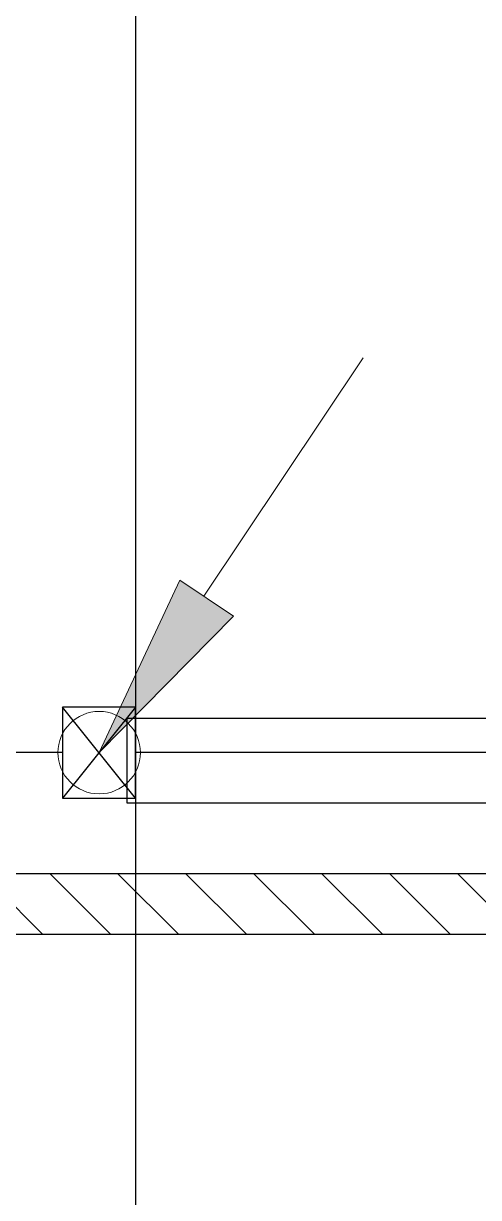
# Model space of a CAD drawing. Header units: metres. Extents: x -367 to 374, y -238 to 224.
# Drawn here: x 238.01 to 238.762, y 215.255 to 217.195 of the extents above; entities that cross this region are included whole.
import ezdxf
from ezdxf.enums import TextEntityAlignment as Align

# ---------------------------------------------------------------- set-up
doc = ezdxf.new("R2010")
doc.units = ezdxf.units.M
for name, color, linetype in [('EL-FIO', 3, 'Continuous'), ('ELE-ALIMENTADORES', 160, 'Continuous'), ('LA_BAU_BASES GERAIS_R00$0$ARQ-XREF-ATT', 8, 'Continuous'), ('LA_BAU_BASES GERAIS_R00$0$BASE', 253, 'Continuous'), ('LA_BAU_BASES GERAIS_R00$0$dutos', 31, 'Continuous'), ('LOG-INSTALAÇÕES', 160, 'Continuous')]:
    doc.layers.add(name, color=color, linetype=linetype)
doc.layers.add('ELETRODUTO QUE DESCE', color=2, linetype='Continuous', lineweight=20)
doc.styles.add('LA_BAU_BASES GERAIS_R00$0$R60-125-RS', font='romans.shx', dxfattribs={"height": 0.19})
doc.styles.add('LA_BAU_BASES GERAIS_R00$0$R80-100-RS', font='romans.shx', dxfattribs={"height": 0.203})
pattern_1 = [(135, (-10.20181, -27.511), (-0.0561266, -0.0561266), [])]

# ---------------------------------------------------------------- blocks, each defined once
blk = doc.blocks.new('LA_BAU_BASES GERAIS_R00$0$LA_BAU_ALVENARIA TÉRREO_R01')
at = {"layer": 'LA_BAU_BASES GERAIS_R00$0$BASE', "linetype": 'Continuous'}
blk.add_line((238.195, 219.13), (238.195, 215.2), dxfattribs=at)
blk = doc.blocks.new('LA_BAU_BASES GERAIS_R00$0$A$C5BA41825')
at = {"layer": 'LA_BAU_BASES GERAIS_R00$0$dutos', "color": 251}
for p, q in [((-28.5687, 38.1075), (-22.755, 38.1075)), ((-28.5687, 37.967), (-28.5687, 38.1075)), ((-22.755, 37.967), (-28.5687, 37.967))]:
    blk.add_line(p, q, dxfattribs=at)
blk = doc.blocks.new('LA_BAU_BASES GERAIS_R00')
at = {"layer": 'LA_BAU_BASES GERAIS_R00$0$ARQ-XREF-ATT'}
blk.add_blockref('LA_BAU_BASES GERAIS_R00$0$A$C5BA41825', (266.75, 177.94), dxfattribs=at)
at = {"layer": 'LA_BAU_BASES GERAIS_R00$0$BASE'}
blk.add_blockref('LA_BAU_BASES GERAIS_R00$0$LA_BAU_ALVENARIA TÉRREO_R01', (0, 0), dxfattribs=at)
at = {"layer": 'LA_BAU_BASES GERAIS_R00$0$BASE', "style": 'LA_BAU_BASES GERAIS_R00$0$R60-125-RS'}
for p in [(242.7816, 218.9192), (358.6366, 192.9642)]:
    blk.add_attdef('S', text='', height=0.19, rotation=90, dxfattribs=at).set_placement(p, align=Align.MIDDLE_CENTER)
at = {"layer": 'LA_BAU_BASES GERAIS_R00$0$BASE', "style": 'LA_BAU_BASES GERAIS_R00$0$R80-100-RS'}
blk.add_attdef('ACESSO', text='', height=0.203, dxfattribs=at).set_placement((365.9223, 191.9868), align=Align.TOP_CENTER)
at = {"layer": 'LA_BAU_BASES GERAIS_R00$0$BASE', "style": 'LA_BAU_BASES GERAIS_R00$0$R60-125-RS'}
blk.add_attdef('S', text='', height=0.19, dxfattribs=at).set_placement((266.1142, 180.9134), align=Align.MIDDLE_CENTER)

msp = doc.modelspace()

# ---------------------------------------------------------------- hatches: boundary and pattern name
at = {"layer": 'ELETRODUTO QUE DESCE'}
msp.add_hatch(color=4, dxfattribs=at).paths.add_polyline_path([(238.3567, 216.2162), (238.2679, 216.2756), (238.1348, 215.9905)])
at = {"layer": 'LOG-INSTALAÇÕES', "ltscale": 10}
h = msp.add_hatch(dxfattribs=at)
h.set_pattern_fill('ANSI31', color=2, scale=0.025, angle=90, style=0)
h.set_pattern_definition(pattern_1)
h.paths.add_polyline_path([(237.845, 215.7904), (237.945, 215.7904), (237.945, 215.6904), (237.845, 215.6904)], flags=16)
edge = h.paths.add_edge_path(flags=0)
edge.add_line((237.845, 215.7904), (237.945, 215.6904))
edge.add_line((237.845, 215.7904), (237.845, 215.6904))
edge.add_line((237.845, 215.6904), (237.945, 215.6904))
h.paths.add_polyline_path([(237.945, 215.7904), (237.845, 215.7904), (237.945, 215.6904), (237.845, 215.6904)], flags=0)
h.paths.add_polyline_path([(237.945, 215.6904), (237.945, 215.7904)], flags=16)
edge = h.paths.add_edge_path()
edge.add_line((237.945, 215.6904), (237.845, 215.6904))
edge.add_line((237.945, 215.6904), (242.9206, 215.6904))
edge.add_line((242.9206, 215.6904), (242.9206, 215.7904))
edge.add_line((242.9206, 215.7904), (234.65, 215.7904))
edge.add_line((234.65, 215.7904), (234.55, 215.7904))
edge.add_line((234.55, 215.7904), (234.65, 215.6904))
edge.add_line((234.65, 215.6904), (237.845, 215.6904))
h = msp.add_hatch(dxfattribs=at)
h.set_pattern_fill('ANSI31', color=2, scale=0.025, angle=90, style=0)
h.set_pattern_definition(pattern_1)
h.paths.add_polyline_path([(237.845, 215.7904), (237.945, 215.7904), (237.945, 215.6904), (237.845, 215.6904)], flags=16)
edge = h.paths.add_edge_path(flags=0)
edge.add_line((237.845, 215.7904), (237.945, 215.6904))
edge.add_line((237.845, 215.7904), (237.845, 215.6904))
edge.add_line((237.845, 215.6904), (237.945, 215.6904))
h.paths.add_polyline_path([(234.55, 212.5609), (234.65, 212.6609), (234.55, 212.6609)], flags=16)
edge = h.paths.add_edge_path()
edge.add_line((242.9206, 215.7904), (237.945, 215.7904))
edge.add_line((237.845, 215.6904), (237.945, 215.7904))
edge.add_line((234.65, 215.6904), (237.845, 215.6904))
edge.add_line((234.55, 215.7904), (234.65, 215.6904))
edge.add_line((234.55, 215.7904), (234.55, 212.6609))
edge.add_line((234.55, 212.6609), (234.65, 212.5609))
edge.add_line((234.65, 212.6609), (234.65, 212.5609))
edge.add_line((234.65, 212.6609), (234.65, 215.7904))
edge.add_line((234.65, 215.7904), (242.9206, 215.7904))
h.paths.add_polyline_path([(237.945, 215.7904), (237.845, 215.7904), (237.945, 215.6904), (237.845, 215.6904)], flags=0)
h.paths.add_polyline_path([(237.945, 215.6904), (237.945, 215.7904)], flags=16)
h = msp.add_hatch(dxfattribs=at)
h.set_pattern_fill('ANSI31', color=2, scale=0.025, angle=90, style=0)
h.set_pattern_definition(pattern_1)
h.paths.add_polyline_path([(237.845, 215.7904), (237.945, 215.7904), (237.945, 215.6904), (237.845, 215.6904)], flags=16)
edge = h.paths.add_edge_path(flags=0)
edge.add_line((237.845, 215.7904), (237.945, 215.6904))
edge.add_line((237.845, 215.7904), (237.845, 215.6904))
edge.add_line((237.845, 215.6904), (237.945, 215.6904))
edge = h.paths.add_edge_path(flags=17)
edge.add_line((242.9206, 215.7904), (237.945, 215.7904))
edge.add_line((242.9206, 215.6904), (242.9206, 215.7904))
edge.add_line((237.945, 215.6904), (242.9206, 215.6904))
edge.add_line((237.945, 215.7904), (237.945, 215.6904))
h.paths.add_polyline_path([(237.945, 215.7904), (237.845, 215.7904), (237.945, 215.6904), (237.845, 215.6904)], flags=0)
h.paths.add_polyline_path([(237.945, 215.6904), (237.945, 215.7904)], flags=16)

# ---------------------------------------------------------------- linework, layer by layer
at = {"layer": 'EL-FIO', "color": 160}
for p, q in [((238.195, 216.0655), (238.0745, 215.9155)), ((238.195, 215.9155), (238.0745, 216.0655)), ((238.0745, 215.9905), (234.5306, 215.9905)), ((238.9901, 215.9905), (238.195, 215.9905))]:
    msp.add_line(p, q, dxfattribs=at)
msp.add_lwpolyline([(238.195, 215.9155), (238.195, 216.0655), (238.0745, 216.0655), (238.0745, 215.9155)], close=True, dxfattribs=at)
at = {"layer": 'ELE-ALIMENTADORES', "color": 3}
msp.add_lwpolyline([(242.9206, 215.7904), (237.945, 215.7904), (237.845, 215.7904), (237.845, 215.6904), (237.945, 215.6904), (237.945, 215.7904), (237.845, 215.7904), (237.945, 215.6904), (237.845, 215.6904), (237.945, 215.7904), (237.945, 215.6904), (242.9206, 215.6904), (242.9206, 215.7904), (234.65, 215.7904)], dxfattribs=at)
msp.add_lwpolyline([(242.9206, 215.7904), (237.945, 215.7904), (237.845, 215.7904), (237.845, 215.6904), (237.945, 215.6904), (237.945, 215.7904), (237.845, 215.7904), (237.945, 215.6904), (237.845, 215.6904), (237.945, 215.7904), (237.945, 215.6904), (242.9206, 215.6904), (242.9206, 215.7904), (234.65, 215.7904)], dxfattribs=at)
at = {"layer": 'ELETRODUTO QUE DESCE', "color": 4}
for p, q in [((238.571, 216.6428), (238.3077, 216.249)), ((238.2679, 216.2756), (238.1348, 215.9905)), ((238.3567, 216.2162), (238.2679, 216.2756)), ((238.1348, 215.9905), (238.3567, 216.2162))]:
    msp.add_line(p, q, dxfattribs=at)
at = {"layer": 'ELETRODUTO QUE DESCE', "color": 170}
msp.add_circle((238.1348, 215.9905), 0.0681, dxfattribs=at)

# ---------------------------------------------------------------- block references
at = {"layer": 'ELE-ALIMENTADORES', "color": 2}
msp.add_blockref('LA_BAU_BASES GERAIS_R00', (0, 0), dxfattribs=at)

doc.saveas('drawing.dxf')
